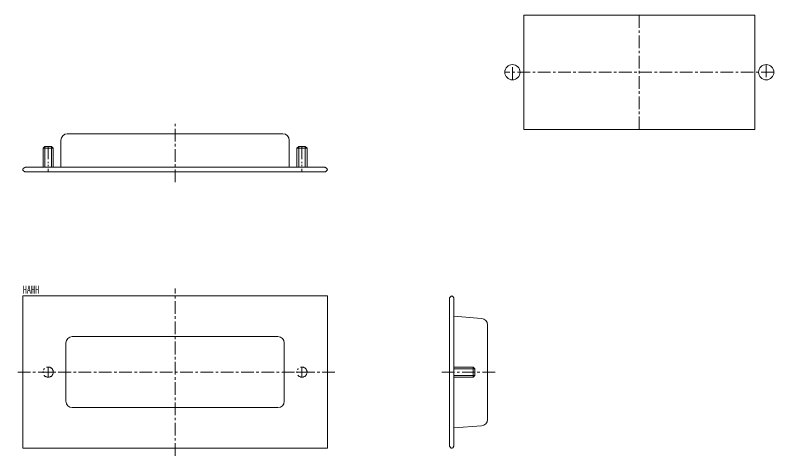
# Model space of a CAD drawing. Units: millimetres on the paper. Extents: x -641 to 1468, y -434 to 1009.
# Drawn here: x 942.5 to 1241.4, y -153.5 to 20.2 of the extents above; entities that cross this region are included whole.
import ezdxf
from ezdxf.enums import TextEntityAlignment as Align

# ---------------------------------------------------------------- set-up
doc = ezdxf.new("R2010")
doc.units = ezdxf.units.MM
doc.linetypes.add('CHAIN1', pattern=[8, 5, -1, 1, -1])
doc.linetypes.add('DOUBLE_CHAIN1', pattern=[8.8, 5, -1, 0.6, -0.6, 0.6, -1])
for name, color, linetype, lineweight in [('0-0', 7, 'Continuous', 18), ('0-1', 4, 'Continuous', 18), ('0-2', 4, 'Continuous', 18)]:
    doc.layers.add(name, color=color, linetype=linetype, lineweight=lineweight)
doc.styles.add('ＭＳ ゴシック', font='')
doc.styles.get('ＭＳ ゴシック').set_extended_font_data('MS Gothic')

msp = doc.modelspace()

# ---------------------------------------------------------------- linework, layer by layer
at = {"layer": '0-0'}
for p, q in [((963, -26.584), (1048, -26.584)), ((960.5, -39.784), (960.5, -29.084)), ((1050.5, -29.084), (1050.5, -39.784)), ((956.8, -31.584), (954.2, -31.584)), ((957.5, -32.284), (956.8, -31.584)), ((957.5, -32.284), (957.5, -39.784)), ((946.26, -39.864), (945.7, -40.284)), ((945.7, -41.084), (946.26, -41.504)), ((1064.5, -39.784), (946.5, -39.784)), ((946.5, -41.584), (1064.5, -41.584)), ((1065.3, -40.284), (1064.74, -39.864)), ((1064.74, -41.504), (1065.3, -41.084)), ((945.5, -90.5), (945.5, -150.5)), ((1065.5, -90.5), (945.5, -90.5)), ((1113.579, -149.5), (1113.579, -91.5)), ((1113.659, -91.26), (1114.079, -90.7)), ((1114.879, -90.7), (1115.299, -91.26)), ((1115.379, -91.5), (1115.379, -149.5)), ((1115.379, -98.5), (1126.27, -99.322)), ((1128.579, -101.815), (1128.579, -139.185)), ((965, -106.5), (1046, -106.5)), ((962.5, -132), (962.5, -109)), ((1048.5, -109), (1048.5, -132)), ((1046, -134.5), (965, -134.5)), ((1126.27, -141.678), (1115.379, -142.5)), ((1113.659, -149.74), (1114.079, -150.3)), ((1114.879, -150.3), (1115.299, -149.74))]:
    msp.add_line(p, q, dxfattribs=at)
msp.add_lwpolyline([(1233.9, 20.184), (1142.9, 20.184), (1142.9, -24.816), (1233.9, -24.816)], close=True, dxfattribs=at)
for points in [[(954.2, -31.584), (953.5, -32.284), (953.5, -39.784)], [(1053.5, -39.784), (1053.5, -32.284), (1054.2, -31.584), (1056.8, -31.584), (1057.5, -32.284), (1057.5, -39.784)], [(945.5, -150.5), (1065.5, -150.5), (1065.5, -90.5)], [(1115.379, -122.5), (1122.879, -122.5), (1123.579, -121.8), (1123.579, -119.2), (1122.879, -118.5), (1115.379, -118.5)]]:
    msp.add_lwpolyline(points, dxfattribs=at)
for centre in [(1138.4, -2.316), (1238.4, -2.316)]:
    msp.add_circle(centre, 3, dxfattribs=at)
for centre, radius, start, end in [((963, -29.084), 2.5, 90, 180), ((1048, -29.084), 2.5, 0, 90), ((946, -40.684), 0.5, 126.8699, 233.1301), ((946.5, -40.184), 0.4, 90, 126.8699), ((946.5, -41.184), 0.4, 233.1301, 270), ((1064.5, -40.184), 0.4, 53.1301, 90), ((1064.5, -41.184), 0.4, 270, 306.8699), ((1065, -40.684), 0.5, 306.8699, 53.1301), ((1113.979, -91.5), 0.4, 143.1301, 180), ((1114.479, -91), 0.5, 36.8699, 143.1301), ((1114.979, -91.5), 0.4, 0, 36.8699), ((1126.079, -101.815), 2.5, 0, 85.60129), ((965, -109), 2.5, 90, 180), ((1046, -109), 2.5, 0, 90), ((965, -132), 2.5, 180, 270), ((1046, -132), 2.5, 270, 0), ((1126.079, -139.185), 2.5, 274.39871, 0), ((1113.979, -149.5), 0.4, 180, 216.8699), ((1114.479, -150), 0.5, 216.8699, 323.1301), ((1114.979, -149.5), 0.4, 323.1301, 0)]:
    msp.add_arc(centre, radius, start, end, dxfattribs=at)
at = {"layer": '0-1', "linetype": 'CHAIN1'}
for p, q in [((1188.4, 20.184), (1188.4, -24.816)), ((1138.4, -5.316), (1138.4, 0.684)), ((1238.4, 0.684), (1238.4, -5.316)), ((1241.4, -2.316), (1135.4, -2.316)), ((1005.5, -45.584), (1005.5, -22.584)), ((1005.5, -153.5), (1005.5, -87.5)), ((1068.5, -120.5), (942.5, -120.5)), ((1110.579, -120.5), (1131.579, -120.5))]:
    msp.add_line(p, q, dxfattribs=at)
at = {"layer": '0-1'}
for p, q in [((953.5, -32.284), (957.5, -32.284)), ((954.2, -39.784), (954.2, -31.584)), ((956.8, -39.784), (956.8, -31.584)), ((1057.5, -32.284), (1053.5, -32.284)), ((1054.2, -31.584), (1054.2, -39.784)), ((1056.8, -39.784), (1056.8, -31.584)), ((1115.379, -119.2), (1123.579, -119.2)), ((1122.879, -118.5), (1122.879, -122.5)), ((1123.579, -121.8), (1115.379, -121.8))]:
    msp.add_line(p, q, dxfattribs=at)
at = {"layer": '0-2', "linetype": 'DOUBLE_CHAIN1'}
for p, q in [((955.5, -31.584), (955.5, -41.517)), ((1055.5, -31.584), (1055.5, -41.381)), ((955.5, -122.516), (955.5, -118.484)), ((1055.5, -122.516), (1055.5, -118.484)), ((953.5, -120.5), (957.47, -120.5)), ((1053.5, -120.5), (1057.47, -120.5))]:
    msp.add_line(p, q, dxfattribs=at)
for centre in [(955.5, -120.516), (1055.5, -120.516)]:
    msp.add_circle(centre, 2, dxfattribs=at)

# ---------------------------------------------------------------- texts
at = {"layer": '0-0', "style": 'ＭＳ ゴシック', "width": 0.75}
msp.add_text('HAHH', height=3.152, dxfattribs=at).set_placement((945.5, -90.5), align=Align.BOTTOM_LEFT)

doc.saveas('drawing.dxf')
